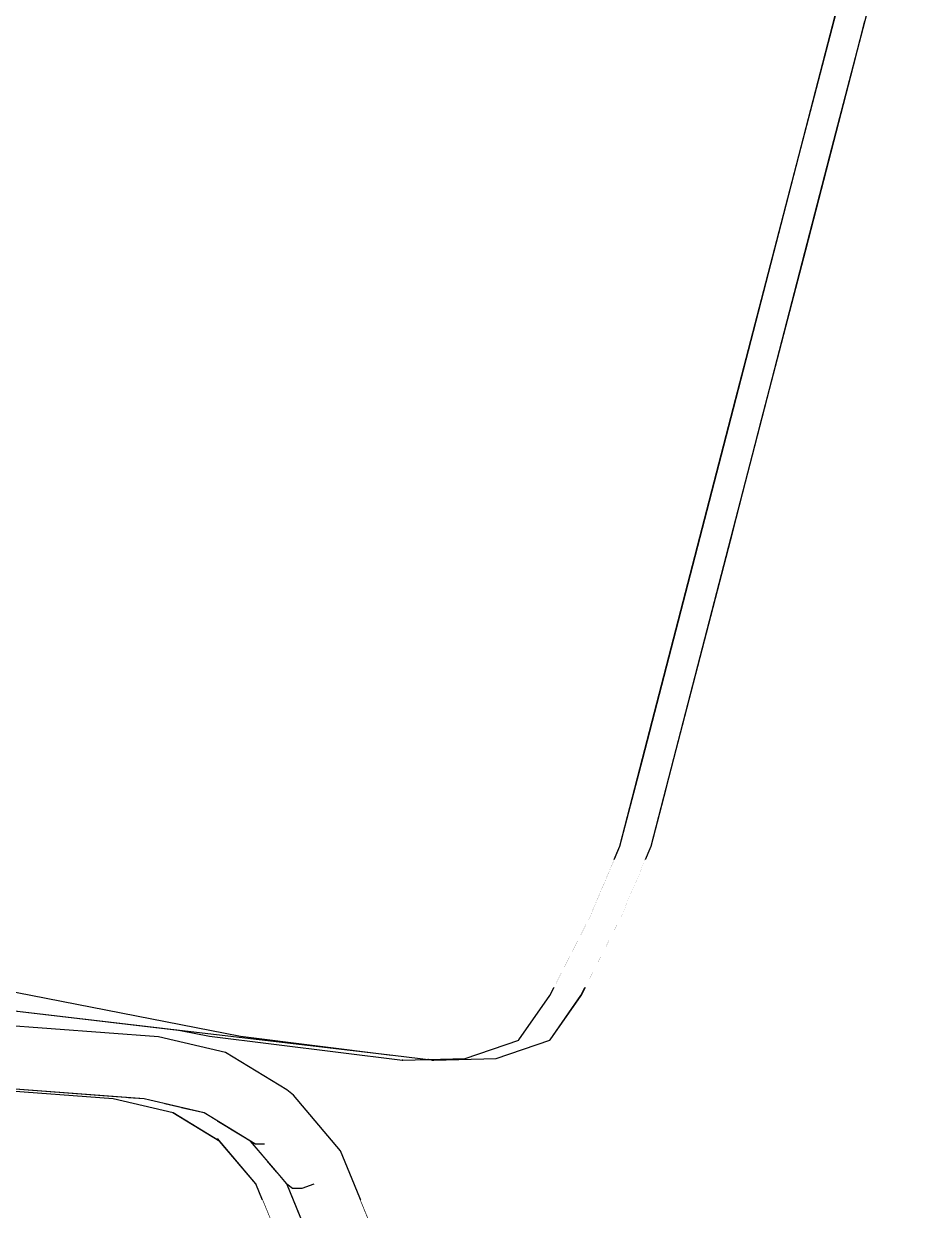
# Model space of a CAD drawing. Header units: millimetres. Extents: x -242231 to 419123, y -2399 to 525285.
# Drawn here: x -214826.9 to -214618.7, y 26825.1 to 27104 of the extents above; entities that cross this region are included whole.
import ezdxf

# ---------------------------------------------------------------- set-up
doc = ezdxf.new("R2010")
doc.units = ezdxf.units.MM
doc.set_wipeout_variables(frame=1)
doc.linetypes.add('Wipeout_Contour', pattern=[1000, 0, -1000])

msp = doc.modelspace()

# ---------------------------------------------------------------- linework, layer by layer
at = {"linetype": 'Continuous'}
for p, q in [((-214644.734, 27072.937), (-214633.554, 27116.079)), ((-214644.687, 27072.937), (-214633.499, 27116.079)), ((-214637.407, 27072.937), (-214626.227, 27116.079)), ((-214631.32, 27096.306), (-214629.162, 27104.633)), ((-214639.391, 27065.174), (-214631.32, 27096.306)), ((-214660.129, 27013.531), (-214644.734, 27072.937)), ((-214660.091, 27013.531), (-214644.687, 27072.937)), ((-214652.802, 27013.531), (-214637.407, 27072.937)), ((-214643.099, 27050.866), (-214639.391, 27065.174)), ((-214731.842, 26860.482), (-214723.153, 26860.711)), ((-214715.856, 26860.711), (-214715.836, 26860.718))]:
    msp.add_line(p, q, dxfattribs=at)
at = {"color": 33, "linetype": 'Continuous', "lineweight": 25}
for p, q in [((-214631.32, 27096.306), (-214629.162, 27104.633)), ((-214639.391, 27065.174), (-214631.32, 27096.306)), ((-214643.099, 27050.866), (-214639.391, 27065.174))]:
    msp.add_line(p, q, dxfattribs=at)
at = {"linetype": 'Continuous'}
msp.add_point((-214731.847, 26860.483), dxfattribs=at)

# ---------------------------------------------------------------- wipeouts: each hides what was drawn before it
at = {"color": 254, "linetype": 'Wipeout_Contour', "lineweight": 0, "ltscale": 26193.952837}
msp.add_wipeout([(-214686.785, 26910.688), (-214681.434, 26931.276), (-214681.438, 26931.316)], dxfattribs=at)
at = {"color": 254, "linetype": 'Wipeout_Contour', "lineweight": 0, "ltscale": 51071.891771}
msp.add_wipeout([(-214806.718, 26851.856), (-214942.469, 26861.984), (-214944.54, 26862.138), (-214949.963, 26862.543), (-214949.796, 26861.984), (-214805.897, 26851.251)], dxfattribs=at)
at = {"color": 254, "linetype": 'Wipeout_Contour', "lineweight": 0, "ltscale": 34644.621821}
msp.add_wipeout([(-214746.037, 26821.765), (-214745.744, 26822.663), (-214752.494, 26839.06), (-214752.441, 26837.322)], dxfattribs=at)
at = {"color": 254, "linetype": 'Wipeout_Contour', "lineweight": 0, "ltscale": 43203.578329}
msp.add_wipeout([(-214767.204, 26818.626), (-214767.155, 26818.604), (-214767.157, 26818.626), (-214772.335, 26831.201), (-214772.4, 26831.25)], dxfattribs=at)

# ---------------------------------------------------------------- next in the draw order: wipeouts: each hides what was drawn before it
at = {"color": 254, "linetype": 'Wipeout_Contour', "lineweight": 0, "ltscale": 26226.21629}
msp.add_wipeout([(-214681.434, 26931.276), (-214661.021, 27010.019), (-214681.438, 26931.316)], dxfattribs=at)
at = {"color": 254, "linetype": 'Wipeout_Contour', "lineweight": 0, "ltscale": 34190.156885}
msp.add_wipeout([(-214783.257, 26865.972), (-214968.84, 26887.477), (-214969.963, 26887.568), (-214737.895, 26860.323)], dxfattribs=at)
at = {"color": 254, "linetype": 'Wipeout_Contour', "lineweight": 0, "ltscale": 43173.437942}
msp.add_wipeout([(-214772.4, 26831.25), (-214772.335, 26831.201), (-214772.355, 26831.25), (-214780.833, 26841.251), (-214780.923, 26841.306)], dxfattribs=at)
at = {"color": 254, "linetype": 'Wipeout_Contour', "lineweight": 0, "ltscale": 34641.319756}
msp.add_wipeout([(-214747.671, 26820.645), (-214746.037, 26821.765), (-214752.441, 26837.322), (-214753.644, 26835.155)], dxfattribs=at)

# ---------------------------------------------------------------- next in the draw order: linework, layer by layer
at = {"linetype": 'Continuous'}
msp.add_line((-214737.877, 26860.323), (-214731.908, 26860.481), dxfattribs=at)
msp.add_point((-214737.884, 26860.324), dxfattribs=at)

# ---------------------------------------------------------------- next in the draw order: wipeouts: each hides what was drawn before it
at = {"color": 254, "linetype": 'Wipeout_Contour', "lineweight": 0, "ltscale": 26188.498874}
msp.add_wipeout([(-214686.771, 26910.688), (-214681.434, 26931.276), (-214686.785, 26910.688)], dxfattribs=at)
at = {"color": 254, "linetype": 'Wipeout_Contour', "lineweight": 0, "ltscale": 34161.713515}
msp.add_wipeout([(-214783.257, 26865.972), (-214790.102, 26867.313), (-214946.163, 26885.634), (-214968.84, 26887.477)], dxfattribs=at)
at = {"color": 254, "linetype": 'Wipeout_Contour', "lineweight": 0, "ltscale": 34498.514594}
msp.add_wipeout([(-214780.833, 26841.251), (-214780.879, 26841.305), (-214791.818, 26848.006), (-214791.858, 26848.006)], dxfattribs=at)

# ---------------------------------------------------------------- next in the draw order: linework, layer by layer
at = {"linetype": 'Continuous'}
for p, q in [((-214790.102, 26867.313), (-214783.257, 26865.972)), ((-214783.257, 26865.972), (-214737.877, 26860.323))]:
    msp.add_line(p, q, dxfattribs=at)

# ---------------------------------------------------------------- next in the draw order: wipeouts: each hides what was drawn before it
at = {"color": 254, "linetype": 'Wipeout_Contour', "lineweight": 0, "ltscale": 26226.245028}
msp.add_wipeout([(-214681.408, 26931.316), (-214661.021, 27010.019), (-214681.434, 26931.276)], dxfattribs=at)
at = {"color": 254, "linetype": 'Wipeout_Contour', "lineweight": 0, "ltscale": 34892.938008}
msp.add_wipeout([(-214693.89, 26893.913), (-214686.771, 26910.688), (-214686.785, 26910.688), (-214693.903, 26893.913)], dxfattribs=at)
at = {"color": 254, "linetype": 'Wipeout_Contour', "lineweight": 0, "ltscale": 43055.497292}
msp.add_wipeout([(-214793.604, 26849.409), (-214803.027, 26851.581), (-214806.718, 26851.856), (-214805.897, 26851.251), (-214791.818, 26848.006)], dxfattribs=at)

# ---------------------------------------------------------------- next in the draw order: linework, layer by layer
at = {"linetype": 'Continuous'}
for p, q in [((-214805.897, 26851.251), (-215033.923, 26868.258)), ((-214805.897, 26851.243), (-214805.933, 26851.251))]:
    msp.add_line(p, q, dxfattribs=at)

# ---------------------------------------------------------------- next in the draw order: wipeouts: each hides what was drawn before it
at = {"color": 254, "linetype": 'Wipeout_Contour', "lineweight": 0, "ltscale": 26188.526921}
msp.add_wipeout([(-214686.757, 26910.688), (-214681.434, 26931.276), (-214686.771, 26910.688)], dxfattribs=at)
at = {"color": 254, "linetype": 'Wipeout_Contour', "lineweight": 0, "ltscale": 34856.610678}
msp.add_wipeout([(-214703.241, 26875.587), (-214693.89, 26893.913), (-214693.903, 26893.913), (-214703.254, 26875.587)], dxfattribs=at)
at = {"color": 254, "linetype": 'Wipeout_Contour', "lineweight": 0, "ltscale": 34455.444173}
msp.add_wipeout([(-214798.605, 26851.251), (-214803.027, 26851.581), (-214793.604, 26849.409), (-214793.882, 26850.162)], dxfattribs=at)

# ---------------------------------------------------------------- next in the draw order: wipeouts: each hides what was drawn before it
at = {"color": 254, "linetype": 'Wipeout_Contour', "lineweight": 0, "ltscale": 26194.0145}
msp.add_wipeout([(-214681.408, 26931.316), (-214681.434, 26931.276), (-214686.757, 26910.688)], dxfattribs=at)
at = {"color": 254, "linetype": 'Wipeout_Contour', "lineweight": 0, "ltscale": 34139.405518}
msp.add_wipeout([(-214832.07, 26876.955), (-214960.312, 26888.137), (-214943.126, 26885.347), (-214775.974, 26865.972)], dxfattribs=at)
at = {"color": 254, "linetype": 'Wipeout_Contour', "lineweight": 0, "ltscale": 34820.659982}
msp.add_wipeout([(-214710.521, 26865.11), (-214703.241, 26875.587), (-214703.254, 26875.587), (-214710.534, 26865.11)], dxfattribs=at)
at = {"color": 254, "linetype": 'Wipeout_Contour', "lineweight": 0, "ltscale": 34496.169777}
msp.add_wipeout([(-214781.424, 26841.948), (-214793.604, 26849.409), (-214791.818, 26848.006), (-214780.879, 26841.305)], dxfattribs=at)

# ---------------------------------------------------------------- next in the draw order: linework, layer by layer
at = {"linetype": 'Continuous'}
for p, q in [((-214681.438, 26931.316), (-214660.129, 27013.531)), ((-214681.408, 26931.316), (-214660.091, 27013.531))]:
    msp.add_line(p, q, dxfattribs=at)

# ---------------------------------------------------------------- next in the draw order: wipeouts: each hides what was drawn before it
at = {"color": 254, "linetype": 'Wipeout_Contour', "lineweight": 0, "ltscale": 34892.992822}
msp.add_wipeout([(-214686.757, 26910.688), (-214686.771, 26910.688), (-214693.89, 26893.913), (-214693.876, 26893.913)], dxfattribs=at)
at = {"color": 254, "linetype": 'Wipeout_Contour', "lineweight": 0, "ltscale": 34215.26634}
msp.add_wipeout([(-214964.067, 26887.773), (-214964.235, 26887.756), (-214730.568, 26860.323), (-214775.974, 26865.972)], dxfattribs=at)
at = {"color": 254, "linetype": 'Wipeout_Contour', "lineweight": 0, "ltscale": 43114.547145}
msp.add_wipeout([(-214781.92, 26844.209), (-214790.283, 26849.332), (-214793.882, 26850.162), (-214793.604, 26849.409), (-214781.424, 26841.948)], dxfattribs=at)

# ---------------------------------------------------------------- next in the draw order: linework, layer by layer
at = {"linetype": 'Continuous'}
for p, q in [((-214686.785, 26910.688), (-214681.438, 26931.316)), ((-214686.757, 26910.688), (-214681.408, 26931.316)), ((-214740.2, 26861.523), (-214730.563, 26860.323)), ((-214730.879, 26860.36), (-214730.567, 26860.324)), ((-214730.563, 26860.323), (-214715.836, 26860.711)), ((-214791.818, 26848.006), (-214805.897, 26851.251))]:
    msp.add_line(p, q, dxfattribs=at)
at = {"color": 33, "linetype": 'Continuous', "lineweight": 25}
for p, q in [((-214740.2, 26861.523), (-214730.563, 26860.323)), ((-214730.563, 26860.323), (-214715.836, 26860.711))]:
    msp.add_line(p, q, dxfattribs=at)
at = {"linetype": 'Continuous'}
msp.add_point((-214730.567, 26860.324), dxfattribs=at)

# ---------------------------------------------------------------- next in the draw order: wipeouts: each hides what was drawn before it
at = {"color": 254, "linetype": 'Wipeout_Contour', "lineweight": 0, "ltscale": 26248.164056}
msp.add_wipeout([(-214674.106, 26931.276), (-214653.694, 27010.019), (-214674.111, 26931.316)], dxfattribs=at)
at = {"color": 254, "linetype": 'Wipeout_Contour', "lineweight": 0, "ltscale": 34856.663728}
msp.add_wipeout([(-214693.876, 26893.913), (-214693.89, 26893.913), (-214703.241, 26875.587), (-214703.228, 26875.587)], dxfattribs=at)
at = {"color": 254, "linetype": 'Wipeout_Contour', "lineweight": 0, "ltscale": 34505.484657}
msp.add_wipeout([(-214784.53, 26848.006), (-214790.283, 26849.332), (-214781.92, 26844.209), (-214781.477, 26846.135)], dxfattribs=at)

# ---------------------------------------------------------------- next in the draw order: linework, layer by layer
at = {"linetype": 'Continuous'}
for p, q in [((-214693.903, 26893.913), (-214686.785, 26910.688)), ((-214693.876, 26893.913), (-214686.757, 26910.688))]:
    msp.add_line(p, q, dxfattribs=at)

# ---------------------------------------------------------------- next in the draw order: wipeouts: each hides what was drawn before it
at = {"color": 254, "linetype": 'Wipeout_Contour', "lineweight": 0, "ltscale": 26215.905167}
msp.add_wipeout([(-214679.458, 26910.688), (-214674.106, 26931.276), (-214674.111, 26931.316)], dxfattribs=at)
at = {"color": 254, "linetype": 'Wipeout_Contour', "lineweight": 0, "ltscale": 34820.712936}
msp.add_wipeout([(-214703.228, 26875.587), (-214703.241, 26875.587), (-214710.521, 26865.11), (-214710.508, 26865.11)], dxfattribs=at)
at = {"color": 254, "linetype": 'Wipeout_Contour', "lineweight": 0, "ltscale": 34534.497183}
msp.add_wipeout([(-214772.407, 26832.987), (-214781.92, 26844.209), (-214781.424, 26841.948), (-214772.355, 26831.25)], dxfattribs=at)

# ---------------------------------------------------------------- next in the draw order: linework, layer by layer
at = {"linetype": 'Continuous'}
for p, q in [((-214703.254, 26875.587), (-214693.903, 26893.913)), ((-214703.228, 26875.587), (-214693.876, 26893.913)), ((-214710.534, 26865.11), (-214703.254, 26875.587)), ((-214710.508, 26865.11), (-214703.228, 26875.587)), ((-214723.183, 26860.711), (-214710.572, 26865.096)), ((-214723.153, 26860.711), (-214710.545, 26865.096)), ((-214710.572, 26865.096), (-214710.545, 26865.106)), ((-214710.545, 26865.096), (-214710.508, 26865.11))]:
    msp.add_line(p, q, dxfattribs=at)

# ---------------------------------------------------------------- next in the draw order: wipeouts: each hides what was drawn before it
at = {"color": 254, "linetype": 'Wipeout_Contour', "lineweight": 0, "ltscale": 26210.452135}
msp.add_wipeout([(-214679.443, 26910.688), (-214674.106, 26931.276), (-214679.458, 26910.688)], dxfattribs=at)
at = {"color": 254, "linetype": 'Wipeout_Contour', "lineweight": 0, "ltscale": 43167.861069}
msp.add_wipeout([(-214771.204, 26835.155), (-214779.469, 26844.905), (-214781.477, 26846.135), (-214781.92, 26844.209), (-214772.407, 26832.987)], dxfattribs=at)

# ---------------------------------------------------------------- next in the draw order: linework, layer by layer
at = {"linetype": 'Continuous'}
msp.add_line((-214780.879, 26841.305), (-214791.818, 26848.006), dxfattribs=at)

# ---------------------------------------------------------------- next in the draw order: wipeouts: each hides what was drawn before it
at = {"color": 254, "linetype": 'Wipeout_Contour', "lineweight": 0, "ltscale": 35005.751381}
msp.add_wipeout([(-214660.266, 26984.647), (-214653.694, 27010.019), (-214674.106, 26931.276), (-214674.098, 26931.289)], dxfattribs=at)
at = {"color": 254, "linetype": 'Wipeout_Contour', "lineweight": 0, "ltscale": 34922.211541}
msp.add_wipeout([(-214686.562, 26893.913), (-214679.443, 26910.688), (-214679.458, 26910.688), (-214686.576, 26893.913)], dxfattribs=at)
at = {"color": 254, "linetype": 'Wipeout_Contour', "lineweight": 0, "ltscale": 34548.583744}
msp.add_wipeout([(-214769.659, 26836.662), (-214773.596, 26841.306), (-214779.469, 26844.905), (-214771.204, 26835.155)], dxfattribs=at)
at = {"color": 254, "linetype": 'Wipeout_Contour', "lineweight": 0, "ltscale": 34561.86174}
msp.add_wipeout([(-214766.864, 26819.525), (-214772.407, 26832.987), (-214772.355, 26831.25), (-214767.157, 26818.626)], dxfattribs=at)

# ---------------------------------------------------------------- next in the draw order: linework, layer by layer
at = {"linetype": 'Continuous'}
for p, q in [((-214653.463, 27010.891), (-214643.099, 27050.866)), ((-214660.266, 26984.647), (-214653.463, 27010.891)), ((-214780.833, 26841.251), (-214791.858, 26848.006))]:
    msp.add_line(p, q, dxfattribs=at)
at = {"color": 33, "linetype": 'Continuous', "lineweight": 25}
for p, q in [((-214653.463, 27010.891), (-214643.099, 27050.866)), ((-214660.266, 26984.647), (-214653.463, 27010.891))]:
    msp.add_line(p, q, dxfattribs=at)

# ---------------------------------------------------------------- next in the draw order: wipeouts: each hides what was drawn before it
at = {"color": 254, "linetype": 'Wipeout_Contour', "lineweight": 0, "ltscale": 26220.145505}
msp.add_wipeout([(-214674.098, 26931.289), (-214674.106, 26931.276), (-214675.926, 26924.237)], dxfattribs=at)
at = {"color": 254, "linetype": 'Wipeout_Contour', "lineweight": 0, "ltscale": 34885.88702}
msp.add_wipeout([(-214695.913, 26875.587), (-214686.562, 26893.913), (-214686.576, 26893.913), (-214695.927, 26875.587)], dxfattribs=at)
at = {"color": 254, "linetype": 'Wipeout_Contour', "lineweight": 0, "ltscale": 34565.201695}
msp.add_wipeout([(-214765.229, 26820.645), (-214771.204, 26835.155), (-214772.407, 26832.987), (-214766.864, 26819.525)], dxfattribs=at)

# ---------------------------------------------------------------- next in the draw order: linework, layer by layer
at = {"linetype": 'Continuous'}
for p, q in [((-214674.111, 26931.316), (-214652.802, 27013.531)), ((-214674.098, 26931.289), (-214660.266, 26984.647)), ((-214679.458, 26910.688), (-214674.111, 26931.316)), ((-214675.926, 26924.237), (-214674.098, 26931.289)), ((-214679.439, 26910.688), (-214675.926, 26924.237)), ((-214686.576, 26893.913), (-214679.458, 26910.688)), ((-214686.557, 26893.913), (-214679.439, 26910.688))]:
    msp.add_line(p, q, dxfattribs=at)
at = {"color": 33, "linetype": 'Continuous', "lineweight": 25}
for p, q in [((-214674.098, 26931.289), (-214660.266, 26984.647)), ((-214675.926, 26924.237), (-214674.098, 26931.289)), ((-214679.439, 26910.688), (-214675.926, 26924.237)), ((-214686.557, 26893.913), (-214679.439, 26910.688))]:
    msp.add_line(p, q, dxfattribs=at)

# ---------------------------------------------------------------- next in the draw order: wipeouts: each hides what was drawn before it
at = {"color": 254, "linetype": 'Wipeout_Contour', "lineweight": 0, "ltscale": 34849.938549}
msp.add_wipeout([(-214703.194, 26865.11), (-214695.913, 26875.587), (-214695.927, 26875.587), (-214703.207, 26865.11)], dxfattribs=at)
at = {"color": 254, "linetype": 'Wipeout_Contour', "lineweight": 0, "ltscale": 43215.376187}
msp.add_wipeout([(-214762.577, 26821.765), (-214767.815, 26834.485), (-214769.659, 26836.662), (-214771.204, 26835.155), (-214765.229, 26820.645)], dxfattribs=at)

# ---------------------------------------------------------------- next in the draw order: linework, layer by layer
at = {"linetype": 'Continuous'}
for p, q in [((-214695.927, 26875.587), (-214686.576, 26893.913)), ((-214695.909, 26875.587), (-214686.557, 26893.913)), ((-214703.207, 26865.11), (-214695.927, 26875.587)), ((-214703.189, 26865.11), (-214695.909, 26875.587)), ((-214715.836, 26860.711), (-214703.226, 26865.096)), ((-214703.244, 26865.096), (-214703.226, 26865.103)), ((-214703.226, 26865.096), (-214703.189, 26865.11)), ((-214772.355, 26831.25), (-214781.424, 26841.948)), ((-214772.4, 26831.25), (-214780.923, 26841.306)), ((-214772.4, 26831.25), (-214772.335, 26831.201))]:
    msp.add_line(p, q, dxfattribs=at)
at = {"color": 33, "linetype": 'Continuous', "lineweight": 25}
for p, q in [((-214695.909, 26875.587), (-214686.557, 26893.913)), ((-214703.189, 26865.11), (-214695.909, 26875.587)), ((-214715.836, 26860.711), (-214703.226, 26865.096)), ((-214703.226, 26865.096), (-214703.189, 26865.11))]:
    msp.add_line(p, q, dxfattribs=at)

# ---------------------------------------------------------------- next in the draw order: wipeouts: each hides what was drawn before it
at = {"color": 254, "linetype": 'Wipeout_Contour', "lineweight": 0, "ltscale": 58886.282502}
msp.add_wipeout([(-213056.308, 26906.785), (-213056.78, 26907.416), (-213056.798, 26907.44), (-213056.818, 26907.467), (-214680.81, 26907.467), (-214681.1, 26906.785)], dxfattribs=at)
at = {"color": 254, "linetype": 'Wipeout_Contour', "lineweight": 0, "ltscale": 34583.865022}
msp.add_wipeout([(-214765.073, 26831.25), (-214767.815, 26834.485), (-214762.577, 26821.765), (-214761.316, 26822.125)], dxfattribs=at)

# ---------------------------------------------------------------- next in the draw order: linework, layer by layer
at = {"linetype": 'Continuous'}
for p, q in [((-214767.204, 26818.626), (-214772.4, 26831.25)), ((-214767.157, 26818.626), (-214772.355, 26831.25))]:
    msp.add_line(p, q, dxfattribs=at)

# ---------------------------------------------------------------- next in the draw order: wipeouts: each hides what was drawn before it
at = {"color": 254, "linetype": 'Wipeout_Contour', "lineweight": 0, "ltscale": 34916.734776}
msp.add_wipeout([(-214681.113, 26906.785), (-214680.824, 26907.467), (-214688.124, 26907.467), (-214688.413, 26906.785)], dxfattribs=at)
at = {"color": 254, "linetype": 'Wipeout_Contour', "lineweight": 0, "ltscale": 34592.882741}
msp.add_wipeout([(-214759.876, 26818.626), (-214758.769, 26818.128), (-214763.774, 26830.285), (-214765.073, 26831.25)], dxfattribs=at)

# ---------------------------------------------------------------- next in the draw order: wipeouts: each hides what was drawn before it
at = {"color": 254, "linetype": 'Wipeout_Contour', "lineweight": 0, "ltscale": 51257.19401}
msp.add_wipeout([(-214688.441, 26906.785), (-214688.152, 26907.467), (-214962.878, 26907.467), (-214962.898, 26907.44), (-214962.898, 26907.416), (-214962.898, 26906.785)], dxfattribs=at)
at = {"color": 254, "linetype": 'Wipeout_Contour', "lineweight": 0, "ltscale": 48530.512218}
msp.add_wipeout([(-213055.425, 26901.609), (-213056.008, 26905.027), (-213056.308, 26906.785), (-214681.1, 26906.785), (-214683.296, 26901.609)], dxfattribs=at)
at = {"color": 254, "linetype": 'Wipeout_Contour', "lineweight": 0, "ltscale": 34599.828447}
msp.add_wipeout([(-214758.769, 26818.128), (-214756.482, 26818.128), (-214761.486, 26830.285), (-214763.774, 26830.285)], dxfattribs=at)

# ---------------------------------------------------------------- next in the draw order: wipeouts: each hides what was drawn before it
at = {"color": 254, "linetype": 'Wipeout_Contour', "lineweight": 0, "ltscale": 34911.182571}
msp.add_wipeout([(-214683.31, 26901.609), (-214681.113, 26906.785), (-214688.413, 26906.785), (-214690.61, 26901.609)], dxfattribs=at)
at = {"color": 254, "linetype": 'Wipeout_Contour', "lineweight": 0, "ltscale": 34567.322135}
msp.add_wipeout([(-214765.073, 26831.25), (-214763.774, 26830.285), (-214772.594, 26840.692), (-214773.596, 26841.306)], dxfattribs=at)
at = {"color": 254, "linetype": 'Wipeout_Contour', "lineweight": 0, "ltscale": 34633.337009}
msp.add_wipeout([(-214750.323, 26819.525), (-214747.671, 26820.645), (-214753.644, 26835.155), (-214755.865, 26832.987)], dxfattribs=at)

# ---------------------------------------------------------------- next in the draw order: wipeouts: each hides what was drawn before it
at = {"color": 254, "linetype": 'Wipeout_Contour', "lineweight": 0, "ltscale": 42802.155542}
msp.add_wipeout([(-214690.637, 26901.609), (-214688.441, 26906.785), (-214962.898, 26906.785), (-214962.898, 26905.027), (-214962.898, 26901.609)], dxfattribs=at)
at = {"color": 254, "linetype": 'Wipeout_Contour', "lineweight": 0, "ltscale": 34612.198863}
msp.add_wipeout([(-214752.441, 26837.322), (-214752.494, 26839.06), (-214763.556, 26852.112), (-214763.059, 26849.85)], dxfattribs=at)
at = {"color": 254, "linetype": 'Wipeout_Contour', "lineweight": 0, "ltscale": 34610.314416}
msp.add_wipeout([(-214756.482, 26818.128), (-214753.467, 26818.626), (-214758.664, 26831.25), (-214761.486, 26830.285)], dxfattribs=at)

# ---------------------------------------------------------------- next in the draw order: wipeouts: each hides what was drawn before it
at = {"color": 254, "linetype": 'Wipeout_Contour', "lineweight": 0, "ltscale": 52343.629172}
msp.add_wipeout([(-214686.576, 26893.913), (-214683.31, 26901.609), (-214690.61, 26901.609), (-214693.876, 26893.913), (-214694.524, 26892.643), (-214687.223, 26892.643)], dxfattribs=at)
at = {"color": 254, "linetype": 'Wipeout_Contour', "lineweight": 0, "ltscale": 34560.224741}
msp.add_wipeout([(-214763.556, 26852.112), (-214765.101, 26853.367), (-214779.474, 26862.173), (-214777.688, 26860.77)], dxfattribs=at)
at = {"color": 254, "linetype": 'Wipeout_Contour', "lineweight": 0, "ltscale": 34574.092228}
msp.add_wipeout([(-214763.774, 26830.285), (-214761.486, 26830.285), (-214770.307, 26840.692), (-214772.594, 26840.692)], dxfattribs=at)
at = {"color": 254, "linetype": 'Wipeout_Contour', "lineweight": 0, "ltscale": 34622.272024}
msp.add_wipeout([(-214753.467, 26818.626), (-214750.323, 26819.525), (-214755.865, 26832.987), (-214758.664, 26831.25)], dxfattribs=at)

# ---------------------------------------------------------------- next in the draw order: wipeouts: each hides what was drawn before it
at = {"color": 254, "linetype": 'Wipeout_Contour', "lineweight": 0, "ltscale": 93872.024198}
msp.add_wipeout([(-214693.903, 26893.913), (-214690.637, 26901.609), (-214962.898, 26901.609), (-214962.898, 26892.643), (-214951.399, 26892.643), (-214948.607, 26892.789), (-214947.194, 26892.643), (-214944.131, 26892.643), (-214941.339, 26892.789), (-214939.926, 26892.643), (-214694.551, 26892.643)], dxfattribs=at)
at = {"color": 254, "linetype": 'Wipeout_Contour', "lineweight": 0, "ltscale": 46896.10676}
msp.add_wipeout([(-213054.915, 26892.643), (-213055.425, 26901.609), (-214683.296, 26901.609), (-214686.562, 26893.913), (-214687.21, 26892.643)], dxfattribs=at)
at = {"color": 254, "linetype": 'Wipeout_Contour', "lineweight": 0, "ltscale": 34610.595448}
msp.add_wipeout([(-214753.644, 26835.155), (-214752.441, 26837.322), (-214763.059, 26849.85), (-214763.708, 26847.03)], dxfattribs=at)

# ---------------------------------------------------------------- next in the draw order: wipeouts: each hides what was drawn before it
at = {"color": 254, "linetype": 'Wipeout_Contour', "lineweight": 0, "ltscale": 34430.568721}
msp.add_wipeout([(-214697.192, 26887.467), (-214694.551, 26892.643), (-214939.926, 26892.643), (-214889.989, 26887.467)], dxfattribs=at)
at = {"color": 254, "linetype": 'Wipeout_Contour', "lineweight": 0, "ltscale": 38161.792528}
msp.add_wipeout([(-213054.848, 26887.467), (-213054.915, 26892.643), (-214687.21, 26892.643), (-214689.851, 26887.467)], dxfattribs=at)
at = {"color": 254, "linetype": 'Wipeout_Contour', "lineweight": 0, "ltscale": 34564.630548}
msp.add_wipeout([(-214763.059, 26849.85), (-214763.556, 26852.112), (-214777.688, 26860.77), (-214776.756, 26858.242)], dxfattribs=at)
at = {"color": 254, "linetype": 'Wipeout_Contour', "lineweight": 0, "ltscale": 34584.171476}
msp.add_wipeout([(-214761.486, 26830.285), (-214758.664, 26831.25), (-214767.731, 26841.948), (-214770.307, 26840.692)], dxfattribs=at)

# ---------------------------------------------------------------- next in the draw order: wipeouts: each hides what was drawn before it
at = {"color": 254, "linetype": 'Wipeout_Contour', "lineweight": 0, "ltscale": 34883.095974}
msp.add_wipeout([(-214689.865, 26887.467), (-214687.223, 26892.643), (-214694.524, 26892.643), (-214697.166, 26887.467)], dxfattribs=at)
at = {"color": 254, "linetype": 'Wipeout_Contour', "lineweight": 0, "ltscale": 34501.478507}
msp.add_wipeout([(-214777.688, 26860.77), (-214779.474, 26862.173), (-214795.274, 26865.816), (-214793.317, 26864.374)], dxfattribs=at)
at = {"color": 254, "linetype": 'Wipeout_Contour', "lineweight": 0, "ltscale": 34534.142538}
msp.add_wipeout([(-214772.594, 26840.692), (-214770.307, 26840.692), (-214782.243, 26848.006), (-214784.53, 26848.006)], dxfattribs=at)
at = {"color": 254, "linetype": 'Wipeout_Contour', "lineweight": 0, "ltscale": 34604.426539}
msp.add_wipeout([(-214755.865, 26832.987), (-214753.644, 26835.155), (-214763.708, 26847.03), (-214765.376, 26844.209)], dxfattribs=at)

# ---------------------------------------------------------------- next in the draw order: linework, layer by layer
at = {"linetype": 'Continuous'}
msp.add_line((-214745.744, 26822.663), (-214752.494, 26839.06), dxfattribs=at)

# ---------------------------------------------------------------- next in the draw order: wipeouts: each hides what was drawn before it
at = {"color": 254, "linetype": 'Wipeout_Contour', "lineweight": 0, "ltscale": 34866.17121}
msp.add_wipeout([(-214694.968, 26877.467), (-214689.865, 26887.467), (-214697.166, 26887.467), (-214702.269, 26877.467)], dxfattribs=at)
at = {"color": 254, "linetype": 'Wipeout_Contour', "lineweight": 0, "ltscale": 34564.889476}
msp.add_wipeout([(-214763.708, 26847.03), (-214763.059, 26849.85), (-214776.756, 26858.242), (-214776.863, 26855.09)], dxfattribs=at)
at = {"color": 254, "linetype": 'Wipeout_Contour', "lineweight": 0, "ltscale": 34594.99658}
msp.add_wipeout([(-214758.664, 26831.25), (-214755.865, 26832.987), (-214765.376, 26844.209), (-214767.731, 26841.948)], dxfattribs=at)

# ---------------------------------------------------------------- next in the draw order: linework, layer by layer
at = {"linetype": 'Continuous'}
for p, q in [((-214765.073, 26831.25), (-214763.774, 26830.285)), ((-214759.876, 26818.626), (-214765.073, 26831.25)), ((-214761.486, 26830.285), (-214758.664, 26831.25)), ((-214763.774, 26830.285), (-214761.486, 26830.285))]:
    msp.add_line(p, q, dxfattribs=at)

# ---------------------------------------------------------------- next in the draw order: wipeouts: each hides what was drawn before it
at = {"color": 254, "linetype": 'Wipeout_Contour', "lineweight": 0, "ltscale": 38152.78413}
msp.add_wipeout([(-213054.848, 26877.467), (-213054.848, 26887.467), (-214689.851, 26887.467), (-214694.954, 26877.467)], dxfattribs=at)
at = {"color": 254, "linetype": 'Wipeout_Contour', "lineweight": 0, "ltscale": 34507.014042}
msp.add_wipeout([(-214776.756, 26858.242), (-214777.688, 26860.77), (-214793.317, 26864.374), (-214792.077, 26861.775)], dxfattribs=at)
at = {"color": 254, "linetype": 'Wipeout_Contour', "lineweight": 0, "ltscale": 34543.751205}
msp.add_wipeout([(-214770.307, 26840.692), (-214767.731, 26841.948), (-214779.908, 26849.409), (-214782.243, 26848.006)], dxfattribs=at)
at = {"color": 254, "linetype": 'Wipeout_Contour', "lineweight": 0, "ltscale": 46747.627172}
msp.add_wipeout([(-213034.848, 26647.467), (-213034.848, 26827.467), (-214747.722, 26827.467), (-214745.744, 26822.663), (-214727.774, 26647.467)], dxfattribs=at)

# ---------------------------------------------------------------- next in the draw order: wipeouts: each hides what was drawn before it
at = {"color": 254, "linetype": 'Wipeout_Contour', "lineweight": 0, "ltscale": 34560.811849}
msp.add_wipeout([(-214765.376, 26844.209), (-214763.708, 26847.03), (-214776.863, 26855.09), (-214777.988, 26851.937)], dxfattribs=at)
at = {"color": 254, "linetype": 'Wipeout_Contour', "lineweight": 0, "ltscale": 34483.096839}
msp.add_wipeout([(-214784.53, 26848.006), (-214782.243, 26848.006), (-214796.318, 26851.251), (-214798.605, 26851.251)], dxfattribs=at)
at = {"color": 254, "linetype": 'Wipeout_Contour', "lineweight": 0, "ltscale": 42742.05464}
msp.add_wipeout([(-214767.204, 26818.626), (-214770.843, 26827.467), (-215004.848, 26827.467), (-215004.848, 26647.467), (-214749.644, 26647.467)], dxfattribs=at)

# ---------------------------------------------------------------- next in the draw order: linework, layer by layer
at = {"linetype": 'Continuous'}
msp.add_line((-214752.494, 26839.06), (-214763.556, 26852.112), dxfattribs=at)

# ---------------------------------------------------------------- next in the draw order: wipeouts: each hides what was drawn before it
at = {"color": 254, "linetype": 'Wipeout_Contour', "lineweight": 0, "ltscale": 34508.836368}
msp.add_wipeout([(-214776.863, 26855.09), (-214776.756, 26858.242), (-214792.077, 26861.775), (-214791.801, 26858.534)], dxfattribs=at)
at = {"color": 254, "linetype": 'Wipeout_Contour', "lineweight": 0, "ltscale": 34553.268374}
msp.add_wipeout([(-214767.731, 26841.948), (-214765.376, 26844.209), (-214777.988, 26851.937), (-214779.908, 26849.409)], dxfattribs=at)

# ---------------------------------------------------------------- next in the draw order: linework, layer by layer
at = {"linetype": 'Continuous'}
for p, q in [((-214775.974, 26865.972), (-214740.37, 26861.543)), ((-214763.556, 26852.112), (-214765.101, 26853.367)), ((-214765.073, 26831.25), (-214773.596, 26841.306)), ((-214772.594, 26840.692), (-214770.307, 26840.692))]:
    msp.add_line(p, q, dxfattribs=at)

# ---------------------------------------------------------------- next in the draw order: wipeouts: each hides what was drawn before it
at = {"color": 254, "linetype": 'Wipeout_Contour', "lineweight": 0, "ltscale": 34492.297572}
msp.add_wipeout([(-214782.243, 26848.006), (-214779.908, 26849.409), (-214794.154, 26852.693), (-214796.318, 26851.251)], dxfattribs=at)

# ---------------------------------------------------------------- next in the draw order: linework, layer by layer
at = {"linetype": 'Continuous'}
msp.add_line((-214772.594, 26840.692), (-214784.53, 26848.006), dxfattribs=at)

# ---------------------------------------------------------------- next in the draw order: wipeouts: each hides what was drawn before it
at = {"color": 254, "linetype": 'Wipeout_Contour', "lineweight": 0, "ltscale": 34244.273672}
msp.add_wipeout([(-214798.605, 26851.251), (-214796.318, 26851.251), (-214901.121, 26859.07), (-214905.703, 26859.242)], dxfattribs=at)
at = {"color": 254, "linetype": 'Wipeout_Contour', "lineweight": 0, "ltscale": 34500.684635}
msp.add_wipeout([(-214779.908, 26849.409), (-214777.988, 26851.937), (-214792.542, 26855.293), (-214794.154, 26852.693)], dxfattribs=at)

# ---------------------------------------------------------------- next in the draw order: wipeouts: each hides what was drawn before it
at = {"color": 254, "linetype": 'Wipeout_Contour', "lineweight": 0, "ltscale": 34257.542628}
msp.add_wipeout([(-214796.318, 26851.251), (-214794.154, 26852.693), (-214896.992, 26860.366), (-214901.121, 26859.07)], dxfattribs=at)
at = {"color": 254, "linetype": 'Wipeout_Contour', "lineweight": 0, "ltscale": 34506.599585}
msp.add_wipeout([(-214777.988, 26851.937), (-214776.863, 26855.09), (-214791.801, 26858.534), (-214792.542, 26855.293)], dxfattribs=at)

# ---------------------------------------------------------------- next in the draw order: linework, layer by layer
at = {"linetype": 'Continuous'}
for p, q in [((-214765.101, 26853.367), (-214779.474, 26862.173)), ((-214784.53, 26848.006), (-214798.605, 26851.251))]:
    msp.add_line(p, q, dxfattribs=at)

# ---------------------------------------------------------------- next in the draw order: wipeouts: each hides what was drawn before it
at = {"color": 254, "linetype": 'Wipeout_Contour', "lineweight": 0, "ltscale": 34268.656109}
msp.add_wipeout([(-214794.154, 26852.693), (-214792.542, 26855.293), (-214894.135, 26862.873), (-214896.992, 26860.366)], dxfattribs=at)

# ---------------------------------------------------------------- next in the draw order: wipeouts: each hides what was drawn before it
at = {"color": 254, "linetype": 'Wipeout_Contour', "lineweight": 0, "ltscale": 34275.417707}
msp.add_wipeout([(-214792.542, 26855.293), (-214791.801, 26858.534), (-214893.115, 26866.093), (-214894.135, 26862.873)], dxfattribs=at)

# ---------------------------------------------------------------- next in the draw order: wipeouts: each hides what was drawn before it
at = {"color": 254, "linetype": 'Wipeout_Contour', "lineweight": 0, "ltscale": 34276.475952}
msp.add_wipeout([(-214791.801, 26858.534), (-214792.077, 26861.775), (-214894.135, 26869.389), (-214893.115, 26866.093)], dxfattribs=at)

# ---------------------------------------------------------------- next in the draw order: linework, layer by layer
at = {"linetype": 'Continuous'}
msp.add_line((-214798.605, 26851.251), (-214905.703, 26859.241), dxfattribs=at)

# ---------------------------------------------------------------- next in the draw order: wipeouts: each hides what was drawn before it
at = {"color": 254, "linetype": 'Wipeout_Contour', "lineweight": 0, "ltscale": 34271.630824}
msp.add_wipeout([(-214792.077, 26861.775), (-214793.317, 26864.374), (-214896.992, 26872.109), (-214894.135, 26869.389)], dxfattribs=at)

# ---------------------------------------------------------------- next in the draw order: wipeouts: each hides what was drawn before it
at = {"color": 254, "linetype": 'Wipeout_Contour', "lineweight": 0, "ltscale": 34261.845428}
msp.add_wipeout([(-214793.317, 26864.374), (-214795.274, 26865.816), (-214901.121, 26873.713), (-214896.992, 26872.109)], dxfattribs=at)

# ---------------------------------------------------------------- next in the draw order: linework, layer by layer
at = {"linetype": 'Continuous'}
for p, q in [((-214943.126, 26885.347), (-214740.2, 26861.523)), ((-214832.07, 26876.955), (-214775.974, 26865.972)), ((-214795.274, 26865.816), (-214901.118, 26873.713)), ((-214779.474, 26862.173), (-214795.274, 26865.816))]:
    msp.add_line(p, q, dxfattribs=at)
at = {"color": 33, "linetype": 'Continuous', "lineweight": 25}
msp.add_line((-214943.126, 26885.347), (-214740.2, 26861.523), dxfattribs=at)

# ---------------------------------------------------------------- next in the draw order: wipeouts: each hides what was drawn before it
at = {"color": 254, "linetype": 'Wipeout_Contour', "lineweight": 0, "ltscale": 43067.870599}
msp.add_wipeout([(-214702.295, 26877.467), (-214697.192, 26887.467), (-214889.989, 26887.467), (-214872.173, 26885.62), (-214834.439, 26877.467)], dxfattribs=at)

doc.saveas('drawing.dxf')
